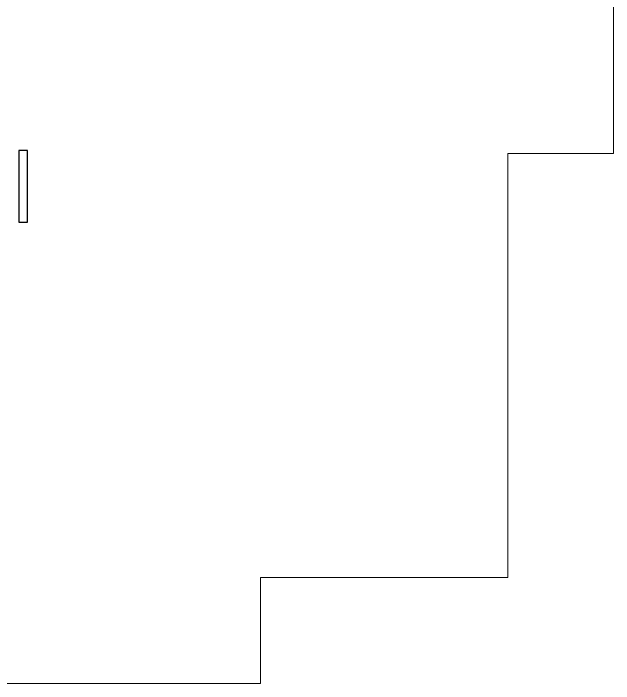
# Model space of a CAD drawing. Header units: centimetres. Extents: x -10.5 to 10.5, y -5.5 to 5.5.
# Drawn here: x 1.783 to 3.467, y -5.414 to -3.534 of the extents above; entities that cross this region are included whole.
import ezdxf

# ---------------------------------------------------------------- set-up
doc = ezdxf.new("R2010")
doc.units = ezdxf.units.CM
doc.header["$MEASUREMENT"] = 0
doc.layers.add('Laag 1', color=7, linetype='Continuous')

msp = doc.modelspace()

# ---------------------------------------------------------------- linework, layer by layer
at = {"layer": 'Laag 1', "color": 1, "lineweight": 9}
for points in [[(3.46698, -3.92768), (3.46698, -3.92768), (3.46698, -2.93711), (3.46698, -2.93711)], [(3.16981, -5.11636), (3.16981, -5.11636), (3.16981, -3.92768), (3.16981, -3.92768)], [(3.16981, -3.92768), (3.16981, -3.92768), (3.46698, -3.92768), (3.46698, -3.92768)], [(2.47642, -5.41352), (2.47642, -5.41352), (2.47642, -5.11636), (2.47642, -5.11636)], [(2.47642, -5.11636), (2.47642, -5.11636), (3.16981, -5.11636), (3.16981, -5.11636)], [(1.48585, -5.41352), (1.48585, -5.41352), (2.47642, -5.41352), (2.47642, -5.41352)]]:
    msp.add_open_spline(points, degree=3, dxfattribs=at)
at = {"layer": 'Laag 1', "color": 6}
msp.add_open_spline([(1.79817, -4.12021), (1.79817, -4.12021), (1.79817, -3.91881), (1.79817, -3.91881), (1.79817, -3.91881), (1.79817, -3.91881), (1.82293, -3.91881), (1.82293, -3.91881), (1.82293, -3.91881), (1.82293, -3.91881), (1.82293, -4.12021), (1.82293, -4.12021), (1.82293, -4.12021), (1.82293, -4.12021), (1.79817, -4.12021), (1.79817, -4.12021)], degree=3, knots=[0, 0, 0, 0, 0.2, 0.2, 0.2, 0.2, 0.4, 0.4, 0.4, 0.4, 0.6, 0.6, 0.6, 0.6, 1, 1, 1, 1], dxfattribs=at)

doc.saveas('drawing.dxf')
